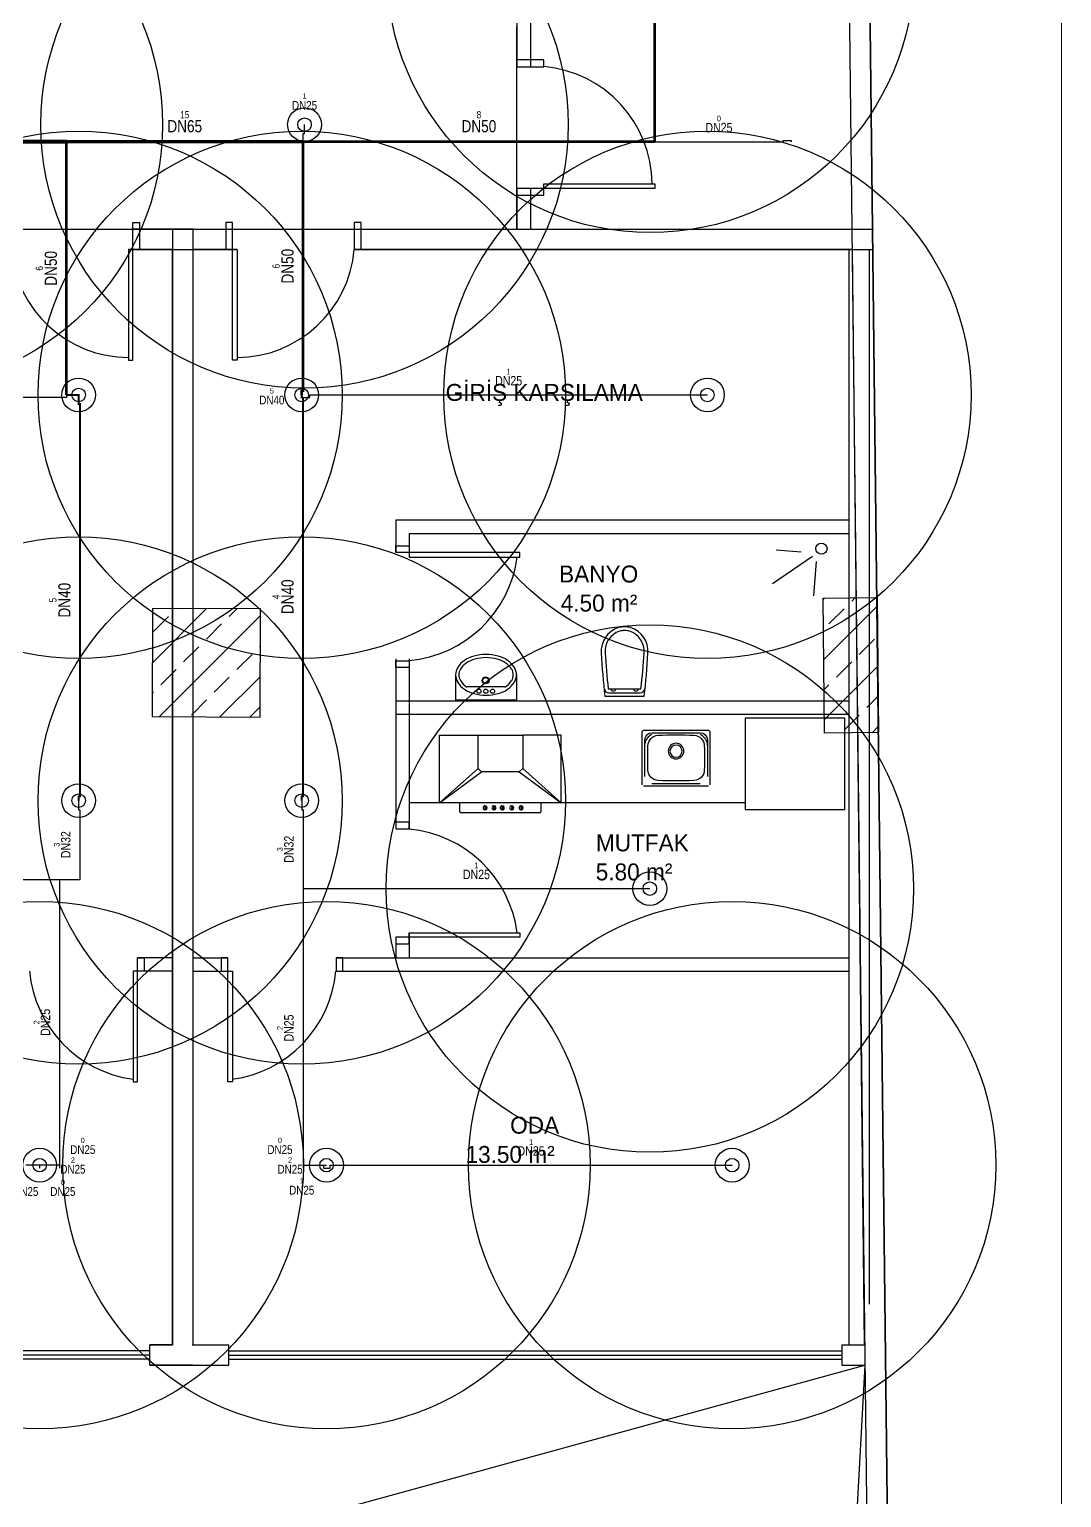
# Model space of a CAD drawing. Header units: centimetres. Extents: x 247996 to 315152, y -468471 to -440326.
# Drawn here: x 255735 to 256498, y -453153 to -452067 of the extents above; entities that cross this region are included whole.
import ezdxf
from ezdxf.enums import TextEntityAlignment as Align

# ---------------------------------------------------------------- set-up
doc = ezdxf.new("R2010")
doc.units = ezdxf.units.CM
doc.layers.add('SCOTT-ANTED', color=144, linetype='Continuous', lineweight=0)
for name, color, linetype in [('SCOTT-MKDU0', 50, 'Continuous'), ('SCOTT-MTY-SPRINKLER', 15, 'Continuous'), ('SCOTT-MTY-SPRINKLER-BORU', 140, 'Continuous'), ('SCOTT-MTY-SPRINKLER-CAP', 141, 'Continuous'), ('SCOTT-MTY-SPRINKLER-KORUMA', 8, 'Continuous')]:
    doc.layers.add(name, color=color, linetype=linetype)
doc.styles.add('MtXpl_Comic_Sans_MS', font='comic.ttf')
doc.styles.add('ROTAS', font='arial.ttf')

# ---------------------------------------------------------------- blocks, each defined once
blk = doc.blocks.new('ASL-SPR-PE')
for radius in [12.5, 5]:
    blk.add_circle((0, 0), radius)

msp = doc.modelspace()

# ---------------------------------------------------------------- linework, layer by layer
at = {"layer": 'SCOTT-ANTED'}
msp.add_line((256497.9, -450649.1), (256497.9, -458149.1), dxfattribs=at)
at = {"layer": 'SCOTT-MKDU0', "color": 8, "ltscale": 0.03}
for p, q in [((256372.6, -453482.7), (256342.3, -450836.9)), ((256342.3, -450836.9), (256372.6, -453482.7)), ((256357.6, -453482.1), (256327.5, -450851.9)), ((256095.1, -452012.5), (256095.1, -452094.5)), ((256105.1, -452007.5), (256105.1, -452094.5)), ((256095.1, -452214.7), (256095.1, -452064.7)), ((256095.1, -452184.5), (256095.1, -452214.7)), ((256105.1, -452184.5), (256105.1, -452214.7)), ((254840.5, -452214.7), (256095.1, -452214.7)), ((255811.1, -452214.7), (255884.9, -452214.7)), ((255855.5, -452214.7), (255811.1, -452214.7)), ((255840.5, -452214.7), (255840.5, -453039.7)), ((255840.5, -452214.7), (255884.9, -452214.7)), ((255855.5, -452214.7), (255855.5, -453039.7)), ((255974.9, -452214.7), (256358.8, -452214.7)), ((255807.8, -452229.7), (255888.2, -452229.7)), ((255840.5, -452229.7), (255807.8, -452229.7)), ((255840.5, -452229.7), (255807.8, -452229.7)), ((255840.5, -452229.7), (255840.5, -453009.7)), ((255840.5, -452229.7), (255840.5, -453039.7)), ((255840.5, -453039.7), (255840.5, -452229.7)), ((255855.5, -452229.7), (255855.5, -453009.7)), ((255855.5, -452229.7), (255855.5, -453039.7)), ((255855.5, -452229.7), (255888.2, -452229.7)), ((255888.2, -452229.7), (255855.5, -452229.7)), ((255855.5, -452229.7), (255855.5, -453039.7)), ((255974.9, -452229.7), (256358.9, -452229.7)), ((256343.3, -452229.7), (255974.9, -452229.7)), ((256340.5, -452229.7), (256340.5, -453039.7)), ((256352.2, -453039.7), (256343.3, -452229.7)), ((256355.5, -452229.7), (256355.5, -453009.7)), ((256005.5, -452429.7), (256340.5, -452429.7)), ((256005.5, -452429.7), (256005.5, -452453.8)), ((256015.5, -452439.7), (256340.5, -452439.7)), ((256015.5, -452439.7), (256015.5, -452457.1)), ((256305.2, -452453.4), (256286.8, -452452)), ((256313.6, -452456.6), (256284, -452476.8)), ((256316.4, -452460.5), (256314.4, -452485.9)), ((255825.6, -452495.1), (255825.3, -452575.1)), ((255825.5, -452535.5), (255865.7, -452495.2)), ((255905.6, -452495.4), (255825.6, -452495.1)), ((255843.1, -452495.4), (255843.4, -452495.2)), ((255882.4, -452501), (255888.1, -452495.3)), ((255905.3, -452575.4), (255905.6, -452495.4)), ((256321.5, -452487.4), (256361.5, -452486.9)), ((256321.5, -452488.5), (256322.6, -452487.4)), ((256322.6, -452587.4), (256321.5, -452487.4)), ((256322, -452532.9), (256361.6, -452493.3)), ((256325.8, -452506.6), (256337, -452495.4)), ((256342.7, -452489.8), (256345.3, -452487.1)), ((256361.5, -452486.9), (256362.6, -452586.9)), ((255826.3, -452512.2), (255837.5, -452501)), ((255830.8, -452575.1), (255905.6, -452500.3)), ((255865.6, -452517.8), (255876.8, -452506.6)), ((255848.7, -452534.7), (255860, -452523.5)), ((255904.9, -452523.5), (255905.5, -452522.8)), ((256348.3, -452529.1), (256359.5, -452517.8)), ((255888, -452540.3), (255899.3, -452529.1)), ((256005.5, -452532.3), (256005.5, -452658.2)), ((256015.5, -452532.3), (256015.5, -452658.2)), ((256322.5, -452577.3), (256362.1, -452537.7)), ((256331.4, -452545.9), (256342.7, -452534.7)), ((255831.9, -452551.5), (255843.1, -452540.3)), ((255871.2, -452557.1), (255882.4, -452545.9)), ((255875.5, -452575.3), (255905.4, -452545.4)), ((256049.8, -452544.2), (256049.8, -452562.9)), ((256094.8, -452544.2), (256094.8, -452562.9)), ((255825.4, -452558), (255826.3, -452557.1)), ((256086.3, -452553.2), (256058.2, -452553.2)), ((256322.3, -452555.1), (256325.8, -452551.5)), ((256353.9, -452568.4), (256362.3, -452559.9)), ((255854.4, -452574), (255865.6, -452562.7)), ((255897.9, -452575.3), (255904.9, -452568.4)), ((256005.5, -452563.4), (256340.5, -452563.4)), ((256094.8, -452562.9), (256049.8, -452562.9)), ((255825.3, -452575.1), (255905.3, -452575.4)), ((256005.5, -452573.4), (256340.5, -452573.4)), ((256337.6, -452576.2), (256264, -452576.2)), ((256264, -452576.2), (256264, -452643.9)), ((256337, -452585.2), (256348.3, -452574)), ((256337.6, -452643.9), (256337.6, -452576.2)), ((256357.7, -452587), (256362.6, -452582.1)), ((256037.9, -452588.9), (256066.4, -452588.9)), ((256037.9, -452638.9), (256037.9, -452588.9)), ((256127.9, -452588.9), (256099.4, -452588.9)), ((256127.9, -452638.9), (256127.9, -452588.9)), ((256187.8, -452625.6), (256187.8, -452586.2)), ((256188.8, -452585.2), (256236.8, -452585.2)), ((256189.7, -452619.5), (256189.7, -452592.3)), ((256195, -452587), (256230.7, -452587)), ((256236, -452592.3), (256236, -452619.5)), ((256237.8, -452586.2), (256237.8, -452625.6)), ((256362.6, -452586.9), (256322.6, -452587.4)), ((256066.4, -452613.4), (256037.9, -452638.9)), ((256127.9, -452638.9), (256099.4, -452613.4)), ((256037.9, -452638.9), (256068.9, -452615.9)), ((256096.9, -452615.9), (256127.9, -452638.9)), ((256230.7, -452624.8), (256195, -452624.8)), ((256236.8, -452626.6), (256188.8, -452626.6)), ((256264, -452638.9), (256015.5, -452638.9)), ((256264, -452638.9), (256015.5, -452638.9)), ((256127.9, -452638.9), (256037.9, -452638.9)), ((256052.9, -452645.2), (256052.9, -452638.9)), ((256111.9, -452646.2), (256053.9, -452646.2)), ((256071.3, -452641), (256071.3, -452643.5)), ((256071.3, -452641), (256071.9, -452641)), ((256071.3, -452643.5), (256071.3, -452644)), ((256071.9, -452644), (256071.3, -452644)), ((256071.9, -452641), (256071.9, -452643.5)), ((256071.9, -452643.5), (256071.9, -452644)), ((256077.9, -452641), (256077.9, -452643.5)), ((256077.9, -452641), (256078.5, -452641)), ((256077.9, -452643.5), (256077.9, -452644)), ((256078.5, -452644), (256077.9, -452644)), ((256078.5, -452641), (256078.5, -452643.5)), ((256078.5, -452643.5), (256078.5, -452644)), ((256084, -452641), (256084, -452643.5)), ((256084, -452641), (256084.7, -452641)), ((256084, -452643.5), (256084, -452644)), ((256084, -452644), (256084.7, -452644)), ((256084.7, -452641), (256084.7, -452643.5)), ((256084.7, -452643.5), (256084.7, -452644)), ((256091, -452641), (256091, -452643.5)), ((256091, -452641), (256091.7, -452641)), ((256091, -452643.5), (256091, -452644)), ((256091, -452644), (256091.7, -452644)), ((256091.7, -452641), (256091.7, -452643.5)), ((256091.7, -452643.5), (256091.7, -452644)), ((256098, -452641), (256098, -452643.5)), ((256098, -452641), (256098.7, -452641)), ((256098, -452643.5), (256098, -452644)), ((256098, -452644), (256098.7, -452644)), ((256098.7, -452641), (256098.7, -452643.5)), ((256098.7, -452643.5), (256098.7, -452644)), ((256112.9, -452638.9), (256112.9, -452645.2)), ((256264, -452643.9), (256337.6, -452643.9)), ((256005.5, -452738.2), (256005.5, -452753.4)), ((256015.5, -452734.9), (256015.5, -452753.4)), ((255840.5, -452753.4), (255814.6, -452753.4)), ((255855.5, -452753.4), (255881.4, -452753.4)), ((255961.4, -452753.4), (256340.5, -452753.4)), ((255840.5, -452763.4), (255811.3, -452763.4)), ((255855.5, -452763.4), (255884.7, -452763.4)), ((255961.4, -452763.4), (256340.5, -452763.4)), ((255823.7, -453044.2), (255360.5, -453044.2)), ((255823.7, -453047.2), (255360.5, -453047.2)), ((255823.7, -453039.7), (255840.5, -453039.7)), ((255840.9, -453039.7), (255823.7, -453039.7)), ((255823.7, -453054.7), (255823.7, -453039.7)), ((255823.7, -453039.7), (255840.5, -453039.7)), ((255855.1, -453039.7), (255882.2, -453039.7)), ((255855.5, -453039.7), (255882.2, -453039.7)), ((255855.5, -453039.7), (255882.2, -453039.7)), ((255882.2, -453054.7), (255882.2, -453039.7)), ((255882.2, -453044.2), (256335.5, -453044.2)), ((255882.2, -453047.2), (256335.5, -453047.2)), ((256335.5, -453039.7), (256352.2, -453039.7)), ((256335.5, -453039.7), (256335.5, -453054.7)), ((256335.5, -453039.7), (256352.2, -453039.7)), ((255003.7, -453424.7), (256352.4, -453054.7)), ((255823.7, -453050.2), (255360.5, -453050.2)), ((255823.7, -453054.7), (255882.2, -453054.7)), ((255855.5, -453054.7), (255823.7, -453054.7)), ((255840.5, -453054.7), (255882.2, -453054.7)), ((255882.2, -453050.2), (256335.5, -453050.2)), ((256352.4, -453054.7), (256332.1, -453424.7)), ((256335.5, -453054.7), (256352.4, -453054.7))]:
    msp.add_line(p, q, dxfattribs=at)
for points in [[(256095.1, -452089.5), (256095.1, -452094.5), (256115.1, -452094.5), (256115.1, -452089.5), (256095.1, -452089.5)], [(256095.1, -452089.5), (256095.1, -452094.5), (256115.1, -452094.5), (256115.1, -452089.5), (256095.1, -452089.5)], [(256095.1, -452089.5), (256095.1, -452094.5), (256115.1, -452094.5), (256115.1, -452089.5), (256095.1, -452089.5)], [(256095.1, -452184.5), (256095.1, -452189.5), (256115.1, -452189.5), (256115.1, -452184.5), (256095.1, -452184.5)], [(256095.1, -452184.5), (256095.1, -452189.5), (256115.1, -452189.5), (256115.1, -452184.5), (256095.1, -452184.5)], [(256095.1, -452184.5), (256095.1, -452189.5), (256115.1, -452189.5), (256115.1, -452184.5), (256095.1, -452184.5)], [(255811.1, -452209.7), (255816.1, -452209.7), (255816.1, -452229.7), (255811.1, -452229.7), (255811.1, -452209.7)], [(255811.1, -452209.7), (255816.1, -452209.7), (255816.1, -452229.7), (255811.1, -452229.7), (255811.1, -452209.7)], [(255811.1, -452209.7), (255816.1, -452209.7), (255816.1, -452229.7), (255811.1, -452229.7), (255811.1, -452209.7)], [(255884.9, -452209.7), (255879.9, -452209.7), (255879.9, -452229.7), (255884.9, -452229.7), (255884.9, -452209.7)], [(255884.9, -452209.7), (255879.9, -452209.7), (255879.9, -452229.7), (255884.9, -452229.7), (255884.9, -452209.7)], [(255884.9, -452209.7), (255879.9, -452209.7), (255879.9, -452229.7), (255884.9, -452229.7), (255884.9, -452209.7)], [(255979.9, -452209.7), (255974.9, -452209.7), (255974.9, -452229.7), (255979.9, -452229.7), (255979.9, -452209.7)], [(255979.9, -452209.7), (255974.9, -452209.7), (255974.9, -452229.7), (255979.9, -452229.7), (255979.9, -452209.7)], [(255979.9, -452209.7), (255974.9, -452209.7), (255974.9, -452229.7), (255979.9, -452229.7), (255979.9, -452209.7)], [(256005.5, -452453.8), (256005.5, -452448.8), (256015.5, -452448.8), (256015.5, -452453.8), (256005.5, -452453.8)], [(256005.5, -452538.8), (256005.5, -452533.8), (256015.5, -452533.8), (256015.5, -452538.8), (256005.5, -452538.8)], [(256005.5, -452653.2), (256005.5, -452658.2), (256015.5, -452658.2), (256015.5, -452653.2), (256005.5, -452653.2)], [(256005.5, -452738.2), (256005.5, -452743.2), (256015.5, -452743.2), (256015.5, -452738.2), (256005.5, -452738.2)], [(255814.6, -452753.4), (255819.6, -452753.4), (255819.6, -452763.4), (255814.6, -452763.4), (255814.6, -452753.4)], [(255881.4, -452753.4), (255876.4, -452753.4), (255876.4, -452763.4), (255881.4, -452763.4), (255881.4, -452753.4)], [(255966.4, -452753.4), (255961.4, -452753.4), (255961.4, -452763.4), (255966.4, -452763.4), (255966.4, -452753.4)]]:
    msp.add_lwpolyline(points, dxfattribs=at)
for points in [[(256115.1, -452184.5), (256115.1, -452181.2), (256197, -452181.2), (256197, -452184.5)], [(256115.1, -452184.5), (256115.1, -452181.2), (256197, -452181.2), (256197, -452184.5)], [(256115.1, -452184.5), (256115.1, -452181.2), (256197, -452181.2), (256197, -452184.5)], [(255811.1, -452229.7), (255807.8, -452229.7), (255807.8, -452311.5), (255811.1, -452311.5)], [(255811.1, -452229.7), (255807.8, -452229.7), (255807.8, -452311.5), (255811.1, -452311.5)], [(255811.1, -452229.7), (255807.8, -452229.7), (255807.8, -452311.5), (255811.1, -452311.5)], [(255884.9, -452229.7), (255888.2, -452229.7), (255888.2, -452311.5), (255884.9, -452311.5)], [(255884.9, -452229.7), (255888.2, -452229.7), (255888.2, -452311.5), (255884.9, -452311.5)], [(255884.9, -452229.7), (255888.2, -452229.7), (255888.2, -452311.5), (255884.9, -452311.5)], [(256015.5, -452453.8), (256015.5, -452457.1), (256097.4, -452457.1), (256097.4, -452453.8)], [(256015.5, -452738.2), (256015.5, -452734.9), (256097.4, -452734.9), (256097.4, -452738.2)], [(255814.6, -452763.4), (255811.3, -452763.4), (255811.3, -452845.3), (255814.6, -452845.3)], [(255881.4, -452763.4), (255884.7, -452763.4), (255884.7, -452845.3), (255881.4, -452845.3)]]:
    msp.add_lwpolyline(points, close=True, dxfattribs=at)
for points in [[(256189.3, -452560, 0.01664), (256192, -452528.2, 0.351622), (256179.2, -452509.3, 0.068714), (256174.7, -452508.7, 0.068714), (256170.3, -452509.3, 0.351622), (256157.5, -452528.2, 0.01664), (256160.2, -452560)], [(256186.8, -452554.5, 0.016866), (256189.1, -452528, 0.351778), (256178.4, -452512, 0.068022), (256174.7, -452511.5, 0.068022), (256171.1, -452512, 0.351778), (256160.4, -452528, 0.016866), (256162.7, -452554.5)]]:
    msp.add_lwpolyline(points, format="xyb", close=True, dxfattribs=at)
msp.add_lwpolyline([(256159.9, -452554.6, 0.389191), (256163.2, -452557.6), (256174.7, -452557.6), (256186.3, -452557.6, 0.389191), (256189.6, -452554.6, 0.389191)], format="xyb", dxfattribs=at)
for centre, radius in [((256320.3, -452450.9, 51), 4.14), ((256072, -452548.3), 2.52), ((256072, -452548.3), 2.12), ((256067.1, -452556.3), 1.56), ((256072.1, -452556.3), 1.56), ((256077.1, -452556.3), 1.56)]:
    msp.add_circle(centre, radius, dxfattribs=at)
for centre, radius, start, end in [((256107.5, -452181.7), 87.6, 0.3687, 84.9809), ((256107.5, -452181.7), 87.6, 0.3687, 84.9809), ((256107.5, -452181.7), 87.6, 0.3687, 84.9809), ((255808.4, -452222), 87.6, 185.0191, 269.6313), ((255808.4, -452222), 87.6, 185.0191, 269.6313), ((255808.4, -452222), 87.6, 185.0191, 269.6313), ((255887.6, -452222), 87.6, 270.3687, 354.9809), ((255887.6, -452222), 87.6, 270.3687, 354.9809), ((255887.6, -452222), 87.6, 270.3687, 354.9809), ((256007.3, -452445.2), 88.9, 275.3081, 352.3253), ((256060.1, -452544.2), 10.3, 148.2866, 180), ((256065.9, -452547.8), 17.2, 123.8347, 148.2866), ((256065.9, -452547.8), 14.8, 123.8347, 148.2866), ((256069.8, -452553.5), 24.1, 105.5176, 123.8347), ((256069.8, -452553.5), 21.7, 105.5176, 123.8347), ((256072.3, -452562.6), 33.5, 90, 105.5176), ((256072.3, -452562.6), 31.1, 90, 105.5176), ((256072.3, -452562.6), 33.5, 74.4824, 90), ((256072.3, -452562.6), 31.1, 74.4824, 90), ((256074.8, -452553.5), 21.7, 56.1653, 74.4824), ((256074.8, -452553.5), 24.1, 56.1653, 74.4824), ((256078.6, -452547.8), 14.8, 31.7134, 56.1653), ((256078.6, -452547.8), 17.2, 31.7134, 56.1653), ((256084.5, -452544.2), 10.3, 0, 31.7134), ((256060.1, -452544.2), 10.3, 180, 211.7134), ((256065.9, -452540.6), 17.2, 211.7134, 236.1653), ((256060.1, -452544.2), 7.93, 148.2866, 180), ((256060.1, -452544.2), 7.93, 180, 211.7134), ((256065.9, -452540.6), 14.8, 211.7134, 238.6233), ((256078.6, -452540.6), 14.8, 301.3767, 328.2866), ((256078.6, -452540.6), 17.2, 303.8347, 328.2866), ((256084.5, -452544.2), 7.93, 0, 31.7134), ((256084.5, -452544.2), 7.93, 328.2866, 0), ((256084.5, -452544.2), 10.3, 328.2866, 0), ((256069.8, -452534.9), 24.1, 236.1653, 254.4824), ((256072.3, -452525.8), 33.5, 254.4824, 270), ((256072.3, -452525.8), 33.5, 270, 285.5176), ((256074.8, -452534.9), 24.1, 285.5176, 303.8347), ((256166.4, -452554.5), 1.78, 180, 0), ((256183.1, -452554.5), 1.78, 180, 0), ((256053.9, -452645.2), 1, 180, 270), ((256071.6, -452642.5), 1.54, 100.5754, 259.4621), ((256071.6, -452642.5), 1.54, 282.6235, 77.3767), ((256078.2, -452642.5), 1.54, 100.5754, 259.4621), ((256078.2, -452642.5), 1.54, 282.6235, 77.3767), ((256084.3, -452642.5), 1.54, 100.5754, 259.4621), ((256084.3, -452642.5), 1.54, 282.6235, 77.3767), ((256091.3, -452642.5), 1.54, 100.5754, 259.4621), ((256091.3, -452642.5), 1.54, 282.6235, 77.3767), ((256098.3, -452642.5), 1.54, 100.5754, 259.4621), ((256098.3, -452642.5), 1.54, 282.6235, 77.3767), ((256111.9, -452645.2), 1, 270, 0), ((256007.3, -452746.8), 88.9, 7.6747, 84.6919), ((255823.2, -452755.2), 88.9, 185.3081, 262.3253), ((255872.8, -452755.2), 88.9, 277.6747, 354.6919)]:
    msp.add_arc(centre, radius, start, end, dxfattribs=at)
at = {"layer": 'SCOTT-MKDU0', "color": 8, "ltscale": 0.03, "extrusion": (0, 0, -1)}
for centre, major_axis, start_param, end_param in [((256188.8, -452586.2), (0.707, 0.707), 3.926991, 5.497787), ((256195, -452592.3), (-3.75, 3.75), 5.497787, 7.068583), ((256199.8, -452596.9), (-7.14, 7.14), 5.524757, 6.541187), ((256200, -452596.9), (-5.66, 5.66), 5.524757, 7.028844), ((256212.8, -452920.9), (332.3, 0), 4.67265, 4.752129), ((256225.7, -452596.9), (-5.66, 5.66), 0.825137, 2.329224), ((256230.7, -452592.3), (3.75, 3.75), -0.785398, 0.785398), ((256225.8, -452596.9), (7.14, 7.14), -0.258001, 0.758428), ((256236.8, -452586.2), (0.707, 0.707), -0.785398, 0.785398), ((256524.1, -452605.6), (-234.9, 234.9), 5.470817, 5.524757), ((256212.8, -452600.6), (-4.07, 4.07), 3.926991, 10.210176), ((256212.8, -452600.6), (-3.18, 3.18), 3.926991, 10.210176), ((255901.6, -452605.6), (234.9, 234.9), 0.758428, 0.812368), ((256200, -452614.4), (5.66, 5.66), 2.395934, 3.900021), ((256225.7, -452614.4), (5.66, 5.66), 0.812368, 2.316455), ((256212.8, -452290.4), (332.3, 0), 1.531058, 1.610536)]:
    msp.add_ellipse(centre, major_axis=major_axis, ratio=1, start_param=start_param, end_param=end_param, dxfattribs=at)
at = {"layer": 'SCOTT-MKDU0', "color": 8, "ltscale": 0.03, "invisible_edges": 1}
for points in [[(256099.4, -452613.4), (256066.4, -452613.4), (256066.4, -452588.9), (256099.4, -452588.9)], [(256066.4, -452613.4), (256099.4, -452613.4), (256096.9, -452615.9), (256068.9, -452615.9)]]:
    msp.add_3dface(points, dxfattribs=at)
at = {"layer": 'SCOTT-MTY-SPRINKLER-BORU'}
for points, const_width in [([(256197, -452150), (256197, -452024), (256193.8, -452024), (256193.8, -452022.2), (256193.8, -452019), (256192, -452019), (256192, -451859)], 2), ([(255637, -452150), (255762, -452150)], 3), ([(255762, -452150), (255937, -452150)], 2.5), ([(255762, -452150), (255762, -452337.2)], 2), ([(255937, -452150), (255937, -452334), (255936, -452334), (255936, -452337.2)], 2), ([(255937, -452150), (256197, -452150)], 2), ([(255762, -452337.2), (255771, -452337.2), (255771, -452344), (255772, -452344), (255772, -452634), (255771, -452634), (255771, -452637.2)], 1.5), ([(255936, -452337.2), (255936, -452339), (255937, -452339)], 1.5), ([(255937, -452339), (255937, -452634), (255936, -452634), (255936, -452637.2)], 1.5)]:
    msp.add_lwpolyline(points, dxfattribs=dict(at, const_width=const_width))
for points in [[(255937, -452150), (255937, -452149), (255937, -452144), (255938.1, -452144), (255938.1, -452137.3)], [(256197, -452150), (256292, -452150), (256292, -452149), (256298, -452149), (256298, -452150)], [(255762, -452337.2), (255762, -452339), (255477, -452339), (255477, -452337.2), (255471, -452337.2)], [(255937, -452339), (255942, -452339), (255942, -452337.2), (256236, -452337.2)], [(255771, -452637.2), (255771, -452644), (255772, -452644), (255772, -452695.7), (255757, -452695.7)], [(255936, -452637.2), (255936, -452644), (255937, -452644), (255937, -452702.3)], [(255757, -452695.7), (255502.6, -452695.7)], [(255757, -452695.7), (255757, -452906.8)], [(255937, -452702.3), (256193.5, -452702.3)], [(255937, -452702.3), (255937, -452704), (255937, -452906.8)], [(255742.2, -452906.8), (255732, -452906.8)], [(255757, -452906.8), (255742.2, -452906.8)], [(255742.2, -452906.8), (255742.2, -452909)], [(255757, -452906.8), (255757, -452909)], [(255937, -452906.8), (255952, -452906.8)], [(255937, -452906.8), (255937, -452909)], [(255952, -452906.8), (255954.3, -452906.8)], [(255952, -452906.8), (255952, -452909), (255957, -452909), (255957, -452906.8), (256254.3, -452906.8)]]:
    msp.add_lwpolyline(points, dxfattribs=at)
at = {"layer": 'SCOTT-MTY-SPRINKLER-KORUMA'}
for centre in [(256193.8, -452022.2), (255638.1, -452137.3), (255938.1, -452137.3), (255771, -452337.2), (255936, -452337.2), (256236, -452337.2), (255771, -452637.2), (255936, -452637.2), (256193.4, -452702.3), (255742.2, -452906.8), (255954.3, -452906.8), (256254.3, -452906.8)]:
    msp.add_circle(centre, 195, dxfattribs=at)

# ---------------------------------------------------------------- block references
at = {"layer": 'SCOTT-MTY-SPRINKLER'}
for p in [(255938.1, -452137.3), (255771, -452337.2), (255936, -452337.2), (256236, -452337.2), (255771, -452637.2), (255936, -452637.2), (256193.4, -452702.3), (255742.2, -452906.8), (255954.3, -452906.8), (256254.3, -452906.8)]:
    msp.add_blockref('ASL-SPR-PE', p, dxfattribs=at)

# ---------------------------------------------------------------- texts
at = {"layer": 'SCOTT-MKDU0', "color": 8, "ltscale": 0.03, "style": 'MtXpl_Comic_Sans_MS'}
for s, p in [('GİRİŞ KARŞILAMA', (256042.4, -452341.6)), ('MUTFAK', (256153.5, -452674.7)), ('5.80 m²', (256153.4, -452696.2)), ('ODA', (256090.1, -452883.5)), ('13.50 m²', (256057.1, -452905.1))]:
    msp.add_text(s, height=12.5, dxfattribs=at).set_placement(p)
for s, p in [('BANYO', (256126.3, -452475.9)), ('4.50 m²', (256127.5, -452497.4))]:
    msp.add_text(s, height=12.5, rotation=360, dxfattribs=at).set_placement(p)
at = {"layer": 'SCOTT-MTY-SPRINKLER-CAP', "style": 'ROTAS', "width": 0.8}
for s, height, p in [('1', 3.9, (255938.1, -452116.2)), ('DN25', 6.5, (255938.1, -452123.1)), ('DN65', 9, (255849.5, -452138.5)), ('15', 5.4, (255849.5, -452130)), ('DN50', 9, (256067, -452138.5)), ('8', 5.4, (256067, -452130)), ('DN25', 7, (256244.5, -452139.5)), ('0', 4.2, (256244.5, -452132.8)), ('1', 4.2, (256089, -452320)), ('5', 3.9, (255913.9, -452334.2)), ('DN25', 7, (256089, -452326.7)), ('DN40', 6.5, (255913.9, -452341)), ('DN25', 7, (256065.2, -452691.8)), ('1', 4.2, (256065.2, -452685.2)), ('0', 3.9, (255774.1, -452888.5)), ('0', 3.9, (255919.9, -452888.5)), ('DN25', 6.5, (255774.1, -452895.3)), ('DN25', 6.5, (255919.9, -452895.3)), ('DN25', 7, (256105.6, -452896.3)), ('1', 4.2, (256105.6, -452889.7)), ('DN25', 6.5, (255766.8, -452909.8)), ('2', 3.9, (255766.8, -452902.9)), ('DN25', 6.5, (255927.4, -452909.8)), ('2', 3.9, (255927.4, -452902.9)), ('0', 3.9, (255759.4, -452919.5)), ('1', 3.9, (255936, -452918.4)), ('DN25', 6.5, (255732, -452926.3)), ('DN25', 6.5, (255759.4, -452926.3)), ('DN25', 6.5, (255936, -452925.3))]:
    msp.add_text(s, height=height, dxfattribs=at).set_placement(p, align=Align.MIDDLE_CENTER)
for s, height, p in [('DN50', 9, (255750.5, -452243.6)), ('DN50', 9, (255925.5, -452242)), ('6', 5.4, (255742, -452243.6)), ('6', 5.4, (255917, -452242)), ('DN40', 9, (255925.5, -452486.5)), ('DN40', 9, (255760.5, -452489)), ('5', 5.4, (255752, -452489)), ('4', 5.4, (255917, -452486.5)), ('3', 4.2, (255754.9, -452669.8)), ('DN32', 7, (255761.5, -452669.8)), ('DN32', 7, (255926.5, -452673.2)), ('3', 4.2, (255919.9, -452673.2)), ('DN25', 7, (255746.5, -452801.2)), ('DN25', 7, (255926.5, -452805.4)), ('2', 4.2, (255739.9, -452801.2)), ('2', 4.2, (255919.9, -452805.4))]:
    msp.add_text(s, height=height, rotation=90, dxfattribs=at).set_placement(p, align=Align.MIDDLE_CENTER)

doc.saveas('drawing.dxf')
